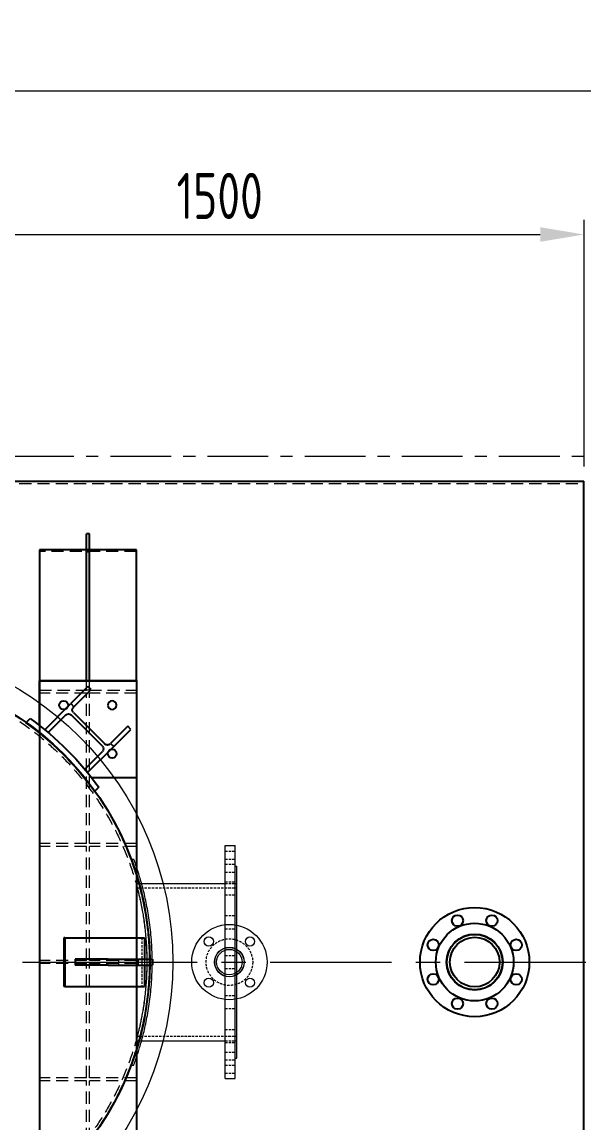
# Model space of a CAD drawing. Header units: millimetres. Extents: x -46397 to 283259, y -8690 to 23983.
# Drawn here: x -40034 to -38877, y -1905 to 361 of the extents above; entities that cross this region are included whole.
import ezdxf

# ---------------------------------------------------------------- set-up
doc = ezdxf.new("R2010")
doc.units = ezdxf.units.MM
for name, pattern in [('CENTER', [2, 1.25, -0.25, 0.25, -0.25]), ('HIDDEN', [0.375, 0.25, -0.125]), ('HIDDENX2', [0.75, 0.5, -0.25])]:
    doc.linetypes.add(name, pattern=pattern)
doc.layers.get('Defpoints').update_dxf_attribs({"lineweight": 0})
for name, color, linetype, lineweight in [('CHUAN NET KHUAT', 4, 'HIDDEN', 0), ('DUONGCHINH', 7, 'Continuous', 25), ('DUONGTAM', 1, 'CENTER', 0), ('PHANTOM 2', 8, 'Continuous', 0)]:
    doc.layers.add(name, color=color, linetype=linetype, lineweight=lineweight)
doc.layers.add('flashshoot', color=7, linetype='Continuous')
doc.styles.add('GHI CHÚ 1', font='isocp_IV25.ttf', dxfattribs={"width": 0.8})
doc.dimstyles.new('1-30SCALE', dxfattribs={"dimtxt": 75, "dimasz": 75, "dimexe": 37.5, "dimexo": 30, "dimgap": 30, "dimtad": 1, "dimtoh": 1, "dimdec": 0, "dimdsep": 46, "dimtxsty": 'GHI CHÚ 1', "dimcen": 0.09, "dimclrd": 256, "dimclre": 256, "dimclrt": 2, "dimadec": 0, "dimazin": 0, "dimtfac": 1, "dimtdec": 0, "dimtofl": 0, "dimtmove": 0, "dimatfit": 3, "dimfxl": 1, "dimlwd": 0, "dimlwe": 0, "dimarcsym": 0})

# ---------------------------------------------------------------- blocks, each defined once
blk = doc.blocks.new('A$Cda035db7')
at = {"layer": 'CHUAN NET KHUAT', "color": 3, "ltscale": 100}
blk.add_line((-985, 0), (-985, 1500), dxfattribs=at)
at = {"layer": 'DUONGCHINH', "color": 2, "ltscale": 10}
for p, q in [((0, 1500), (-990, 1500)), ((-990, 0), (-990, 1500)), ((990, 1500), (0, 1500))]:
    blk.add_line(p, q, dxfattribs=at)
at = {"layer": 'DUONGTAM', "ltscale": 200}
blk.add_line((0, -3546.2), (0, 3546.2), dxfattribs=at)
blk = doc.blocks.new('A$C14a280a6')
at = {"layer": 'DUONGTAM', "color": 5, "lineweight": 0, "ltscale": 100}
blk.add_lwpolyline([(-1041, 3050), (-1041, -3050, 0.282615), (-826.8, -3398.7, 0.238931), (826.8, -3398.7, 0.282615), (1041, -3050), (1041, 3050, 0.282615), (826.8, 3398.7, 0.238931), (-826.8, 3398.7, 0.238931)], format="xyb", dxfattribs=at)
blk = doc.blocks.new('A$Cc76405f5')
at = {"color": 2, "linetype": 'Continuous', "lineweight": 0, "ltscale": 10}
for centre, radius in [((0, 770), 77.5), ((-42.4, 812.4), 9.5), ((42.4, 812.4), 9.5), ((0, 770), 30.5), ((0, 770), 30.1), ((0, 770), 26.2), ((-42.4, 727.6), 9.5), ((42.4, 727.6), 9.5)]:
    blk.add_circle(centre, radius, dxfattribs=at)
at = {"color": 1, "linetype": 'HIDDENX2', "lineweight": 0, "ltscale": 10}
blk.add_circle((0, 770), 48, dxfattribs=at)
blk = doc.blocks.new('A$Cd0a137ae')
at = {"color": 3, "linetype": 'HIDDENX2', "lineweight": 0, "ltscale": 50}
for radius in [605, 600, 600]:
    blk.add_circle((0, 2.3), radius, dxfattribs=at)
at = {"color": 2, "linetype": 'Continuous', "lineweight": 0}
blk.add_arc((0, 2.3), 606, 270, 90, dxfattribs=at)
at = {"layer": 'DUONGCHINH', "color": 2}
blk.add_circle((0, 2.3), 606, dxfattribs=at)
at = {"layer": 'DUONGTAM', "ltscale": 100}
for p, q in [((0, 608.3), (0, -603.7)), ((-606, 2.3), (606, 2.3))]:
    blk.add_line(p, q, dxfattribs=at)
blk = doc.blocks.new('A$C87972526')
at = {"color": 5, "linetype": 'Continuous', "lineweight": 0}
blk.add_circle((0, 2.3), 656, dxfattribs=at)
blk = doc.blocks.new('A$C30386dd9')
at = {"color": 4, "linetype": 'HIDDENX2', "lineweight": 0, "ltscale": 10}
for p, q in [((-50, 592.3), (50, 592.3)), ((-6, 597.9), (6, 597.9)), ((-6, 584.7), (6, 584.7)), ((-6, 583.9), (6, 583.9)), ((-6, 543.9), (6, 543.9)), ((6, -539.2), (-6, -539.2)), ((-50, -587.6), (50, -587.6)), ((6, -579.2), (-6, -579.2)), ((-6, -580.1), (6, -580.1)), ((-6, -593.2), (6, -593.2))]:
    blk.add_line(p, q, dxfattribs=at)
at = {"layer": 'DUONGCHINH', "color": 6, "ltscale": 10}
for p, q in [((-6, 522.8), (-6, 613.9)), ((-6, 613.9), (6, 613.9)), ((6, 522.8), (6, 613.9)), ((-50, 597.9), (-6, 597.9)), ((-50, 496), (-50, 597.9)), ((6, 597.9), (50, 597.9)), ((50, 496), (50, 597.9)), ((-6, 522.8), (-6, 455)), ((6, 522.8), (6, 455)), ((-50, 433.7), (-50, 496)), ((50, 433.7), (50, 496)), ((-6, 455), (6, 455)), ((-50, 433.7), (50, 433.7)), ((-50, 433.7), (-50, 431.3)), ((-50, 431.3), (50, 431.3)), ((50, 433.7), (50, 431.3)), ((-50, -426.6), (50, -426.6)), ((-50, -429), (-50, -426.6)), ((-50, -429), (50, -429)), ((-50, -429), (-50, -491.3)), ((50, -429), (50, -426.6)), ((50, -429), (50, -491.3)), ((-6, -450.3), (6, -450.3)), ((-6, -518.1), (-6, -450.3)), ((6, -518.1), (6, -450.3)), ((-50, -491.3), (-50, -593.2)), ((50, -491.3), (50, -593.2)), ((-6, -518.1), (-6, -609.2)), ((6, -518.1), (6, -609.2)), ((-50, -593.2), (-6, -593.2)), ((-6, -609.2), (6, -609.2)), ((6, -593.2), (50, -593.2))]:
    blk.add_line(p, q, dxfattribs=at)
blk = doc.blocks.new('ksajd jkajkdqwe')
at = {"color": 2, "linetype": 'Continuous', "lineweight": 0, "ltscale": 10}
for p, q in [((5765.7, 0.1), (5765.7, 240.1)), ((5765.7, 240.1), (5786.7, 240.1)), ((5786.7, 0.1), (5786.7, 240.1)), ((5571.4, 212), (5577.8, 212)), ((5786.7, 197.6), (5789.7, 197.6)), ((5789.7, 0.1), (5789.7, 197.6)), ((5582.5, 162), (5587.7, 162)), ((5593.9, 162), (5765.7, 162)), ((5765.7, -239.9), (5765.7, 0.1)), ((5786.7, -239.9), (5786.7, 0.1)), ((5789.7, -197.4), (5789.7, 0.1)), ((5582.5, -161.9), (5587.7, -161.9)), ((5593.9, -161.9), (5765.7, -161.9)), ((5786.7, -197.4), (5789.7, -197.4)), ((5571.4, -211.9), (5577.8, -211.9)), ((5765.7, -239.9), (5786.7, -239.9))]:
    blk.add_line(p, q, dxfattribs=at)
at = {"color": 1, "linetype": 'HIDDENX2', "lineweight": 0, "ltscale": 10}
for p, q in [((5765.7, 228.6), (5786.7, 228.6)), ((5765.7, 212.2), (5786.7, 212.2)), ((5765.7, 201.6), (5786.7, 201.6)), ((5765.7, 185.2), (5786.7, 185.2)), ((5587.7, 162), (5593.9, 162)), ((5587.7, 162), (5593.9, 162)), ((5765.7, 165.6), (5786.7, 165.6)), ((5765.7, 162), (5789.7, 162)), ((5765.7, 162), (5789.7, 162)), ((5585, 152.7), (5789.7, 152.7)), ((5765.7, 138.6), (5786.7, 138.6)), ((5765.7, 95.8), (5786.7, 95.8)), ((5765.7, 68.8), (5786.7, 68.8)), ((5765.7, 13.6), (5786.7, 13.6)), ((5765.7, -13.4), (5786.7, -13.4)), ((5765.7, -68.7), (5786.7, -68.7)), ((5765.7, -95.7), (5786.7, -95.7)), ((5585, -152.6), (5789.7, -152.6)), ((5765.7, -138.5), (5786.7, -138.5)), ((5587.7, -161.9), (5593.9, -161.9)), ((5587.7, -161.9), (5593.9, -161.9)), ((5765.7, -161.9), (5789.7, -161.9)), ((5765.7, -161.9), (5789.7, -161.9)), ((5765.7, -165.5), (5786.7, -165.5)), ((5765.7, -185.1), (5786.7, -185.1)), ((5765.7, -201.4), (5786.7, -201.4)), ((5765.7, -212.1), (5786.7, -212.1)), ((5765.7, -228.4), (5786.7, -228.4))]:
    blk.add_line(p, q, dxfattribs=at)
at = {"color": 2, "linetype": 'Continuous', "lineweight": 0, "ltscale": 10}
for points, knots in [([(5571.4, 212), (5571.4, 212), (5571.5, 211.7), (5572, 210.4), (5572.4, 209.3), (5573.4, 206.6), (5574, 204.9), (5575.5, 200.8), (5576.3, 198.4), (5578.2, 193), (5579.2, 190), (5581.3, 183.3), (5582.5, 179.7), (5584.8, 171.9), (5586, 167.8), (5588.5, 159.1), (5589.7, 154.6), (5592.1, 145.3), (5593.3, 140.3), (5595.7, 129.8), (5596.9, 124.3), (5599.2, 112.7), (5600.3, 106.8), (5602.4, 94.4), (5603.4, 88), (5605.1, 75), (5605.9, 68.3), (5607.3, 54.8), (5607.9, 47.9), (5608.8, 34.2), (5609.2, 27.3), (5609.6, 13.6), (5609.7, 6.8), (5609.7, -6.7), (5609.6, -13.5), (5609.2, -27.2), (5608.8, -34.1), (5607.9, -47.8), (5607.3, -54.7), (5605.9, -68.2), (5605.1, -74.9), (5603.4, -87.9), (5602.4, -94.3), (5600.3, -106.6), (5599.2, -112.6), (5596.9, -124.2), (5595.7, -129.7), (5593.3, -140.2), (5592.1, -145.1), (5589.7, -154.5), (5588.5, -159), (5586, -167.7), (5584.8, -171.8), (5582.5, -179.6), (5581.3, -183.2), (5579.2, -189.9), (5578.2, -192.9), (5576.3, -198.3), (5575.5, -200.7), (5574, -204.8), (5573.4, -206.5), (5572.4, -209.2), (5572, -210.3), (5571.5, -211.6), (5571.4, -211.9), (5571.4, -211.9)], [0, 0, 0, 0, 20.151758, 20.151758, 40.303516, 40.303516, 60.455274, 60.455274, 80.607031, 80.607031, 100.758789, 100.758789, 120.910547, 120.910547, 141.062305, 141.062305, 161.214063, 161.214063, 181.354281, 181.354281, 201.4945, 201.4945, 221.634718, 221.634718, 241.774936, 241.774936, 261.915155, 261.915155, 282.055373, 282.055373, 302.195592, 302.195592, 322.33581, 322.33581, 342.476028, 342.476028, 362.616247, 362.616247, 382.756465, 382.756465, 402.896684, 402.896684, 423.036902, 423.036902, 443.17712, 443.17712, 463.317339, 463.317339, 483.457557, 483.457557, 503.609315, 503.609315, 523.761073, 523.761073, 543.912831, 543.912831, 564.064589, 564.064589, 584.216346, 584.216346, 604.368104, 604.368104, 624.519862, 624.519862, 644.67162, 644.67162, 644.67162, 644.67162]), ([(5577.8, -211.9), (5577.8, -211.9), (5577.9, -211.6), (5578.4, -210.3), (5578.8, -209.2), (5579.8, -206.5), (5580.4, -204.8), (5581.8, -200.7), (5582.6, -198.3), (5584.5, -192.9), (5585.5, -189.9), (5587.6, -183.2), (5588.8, -179.6), (5591.1, -171.8), (5592.3, -167.7), (5594.7, -159), (5595.9, -154.5), (5598.3, -145.1), (5599.5, -140.2), (5601.8, -129.7), (5603, -124.2), (5605.3, -112.6), (5606.4, -106.6), (5608.5, -94.3), (5609.4, -87.9), (5611.2, -74.8), (5612, -68.2), (5613.3, -54.7), (5613.9, -47.8), (5614.8, -34.1), (5615.2, -27.2), (5615.6, -13.5), (5615.7, -6.7), (5615.7, 6.8), (5615.6, 13.6), (5615.2, 27.3), (5614.8, 34.2), (5613.9, 47.9), (5613.3, 54.8), (5612, 68.3), (5611.2, 74.9), (5609.4, 88), (5608.5, 94.4), (5606.4, 106.7), (5605.3, 112.7), (5603, 124.3), (5601.8, 129.8), (5599.5, 140.3), (5598.3, 145.3), (5595.9, 154.6), (5594.7, 159.1), (5592.3, 167.8), (5591.1, 171.9), (5588.8, 179.7), (5587.6, 183.3), (5585.5, 190), (5584.5, 193), (5582.6, 198.5), (5581.8, 200.8), (5580.4, 204.9), (5579.8, 206.6), (5578.8, 209.3), (5578.4, 210.4), (5577.9, 211.7), (5577.8, 212), (5577.8, 212)], [0, 0, 0, 0, 20.147644, 20.147644, 40.295288, 40.295288, 60.442932, 60.442932, 80.590576, 80.590576, 100.73822, 100.73822, 120.885864, 120.885864, 141.033508, 141.033508, 161.181152, 161.181152, 181.317733, 181.317733, 201.454314, 201.454314, 221.590894, 221.590894, 241.727475, 241.727475, 261.864056, 261.864056, 282.000636, 282.000636, 302.137217, 302.137217, 322.273798, 322.273798, 342.410378, 342.410378, 362.546959, 362.546959, 382.68354, 382.68354, 402.82012, 402.82012, 422.956701, 422.956701, 443.093282, 443.093282, 463.229862, 463.229862, 483.366443, 483.366443, 503.514087, 503.514087, 523.661731, 523.661731, 543.809375, 543.809375, 563.957019, 563.957019, 584.104663, 584.104663, 604.252307, 604.252307, 624.399951, 624.399951, 644.547595, 644.547595, 644.547595, 644.547595]), ([(5582.5, 162), (5582.5, 162), (5582.5, 161.8), (5582.8, 160.8), (5583, 160), (5583.6, 157.9), (5584, 156.6), (5584.8, 153.5), (5585.3, 151.7), (5586.3, 147.5), (5586.9, 145.2), (5588.2, 140.1), (5588.8, 137.4), (5590.2, 131.4), (5590.9, 128.3), (5592.3, 121.6), (5593, 118.1), (5594.4, 111), (5595.1, 107.2), (5596.5, 99.1), (5597.2, 94.9), (5598.6, 86.1), (5599.2, 81.5), (5600.4, 72), (5601, 67.2), (5602, 57.2), (5602.5, 52.1), (5603.3, 41.8), (5603.7, 36.5), (5604.2, 26.1), (5604.4, 20.8), (5604.7, 10.4), (5604.7, 5.2), (5604.7, -5.1), (5604.7, -10.3), (5604.4, -20.7), (5604.2, -26), (5603.7, -36.4), (5603.3, -41.7), (5602.5, -52), (5602, -57.1), (5601, -67), (5600.4, -71.9), (5599.2, -81.4), (5598.6, -86), (5597.2, -94.8), (5596.5, -99), (5595.1, -107.1), (5594.4, -110.9), (5593, -118), (5592.3, -121.5), (5590.9, -128.2), (5590.2, -131.3), (5588.8, -137.3), (5588.2, -140), (5586.9, -145.1), (5586.3, -147.4), (5585.3, -151.6), (5584.8, -153.4), (5584, -156.5), (5583.6, -157.8), (5583, -159.9), (5582.8, -160.6), (5582.5, -161.7), (5582.5, -161.9), (5582.5, -161.9)], [0, 0, 0, 0, 15.334895, 15.334895, 30.669791, 30.669791, 46.004686, 46.004686, 61.339582, 61.339582, 76.674477, 76.674477, 92.009372, 92.009372, 107.344268, 107.344268, 122.679163, 122.679163, 138.011115, 138.011115, 153.343068, 153.343068, 168.67502, 168.67502, 184.006972, 184.006972, 199.338924, 199.338924, 214.670877, 214.670877, 230.002829, 230.002829, 245.334781, 245.334781, 260.666733, 260.666733, 275.998686, 275.998686, 291.330638, 291.330638, 306.66259, 306.66259, 321.994542, 321.994542, 337.326495, 337.326495, 352.658447, 352.658447, 367.990399, 367.990399, 383.325294, 383.325294, 398.66019, 398.66019, 413.995085, 413.995085, 429.329981, 429.329981, 444.664876, 444.664876, 459.999771, 459.999771, 475.334667, 475.334667, 490.669562, 490.669562, 490.669562, 490.669562])]:
    blk.add_open_spline(points, degree=3, knots=knots, dxfattribs=at)
blk = doc.blocks.new('SD2-3')
for centre in [(50, 1377.6), (150, 1277.6), (150, 419.4), (50, 319.4)]:
    blk.add_circle(centre, 9)
at = {"layer": 'CHUAN NET KHUAT', "ltscale": 100}
for p, q in [((200, 1693.6), (0, 1693.6)), ((97, 1408.5), (97, 1428.5)), ((103, 1408.5), (103, 1428.5)), ((0, 1408.5), (97, 1408.5)), ((103, 1408.5), (97, 1408.5)), ((103, 1408.5), (200, 1408.5)), ((97, 1402.5), (0, 1402.5)), ((97, 1092.8), (97, 1402.5)), ((200, 1402.5), (103, 1402.5)), ((103, 1092.8), (103, 1402.5)), ((97, 1092.8), (0, 1092.8)), ((200, 1092.8), (103, 1092.8)), ((97, 1086.8), (0, 1086.8)), ((97, 851.5), (97, 1086.8)), ((200, 1086.8), (103, 1086.8)), ((103, 851.5), (103, 1086.8)), ((97, 851.5), (0, 851.5)), ((97, 845.5), (0, 845.5)), ((97, 610.2), (97, 845.5)), ((200, 851.5), (103, 851.5)), ((200, 845.5), (103, 845.5)), ((103, 610.2), (103, 845.5)), ((97, 610.2), (0, 610.2)), ((97, 604.2), (0, 604.2)), ((97, 294.5), (97, 604.2)), ((200, 610.2), (103, 610.2)), ((200, 604.2), (103, 604.2)), ((103, 294.5), (103, 604.2)), ((97, 294.5), (0, 294.5)), ((97, 288.5), (0, 288.5)), ((103, 288.5), (97, 288.5)), ((97, 268.5), (97, 288.5)), ((200, 294.5), (103, 294.5)), ((200, 288.5), (103, 288.5)), ((103, 268.5), (103, 288.5)), ((0, 3.4), (200, 3.4))]:
    blk.add_line(p, q, dxfattribs=at)
at = {"layer": 'DUONGCHINH'}
for p, q in [((97, 1428.5), (97, 1730.2)), ((103, 1730.2), (97, 1730.2)), ((103, 1428.5), (103, 1730.2)), ((0, 1697), (0, 1428.5)), ((97, 1697), (0, 1697)), ((103, 1697), (97, 1697)), ((103, 1692.9), (97, 1692.9)), ((200, 1697), (103, 1697)), ((200, 1428.5), (200, 1697)), ((0, 1428.5), (200, 1428.5)), ((0, 1428.5), (0, 268.5)), ((200, 1428.5), (200, 268.5)), ((200, 268.5), (0, 268.5)), ((0, 268.5), (0, 0)), ((97, -33.2), (97, 268.5)), ((103, -33.2), (103, 268.5)), ((200, 0), (200, 268.5)), ((97, 0), (0, 0)), ((103, 4.1), (97, 4.1)), ((103, 0), (97, 0)), ((200, 0), (103, 0)), ((103, -33.2), (97, -33.2))]:
    blk.add_line(p, q, dxfattribs=at)
blk = doc.blocks.new('*D1615')
at = {"layer": 'Defpoints', "color": 0, "transparency": 16777216}
for p in [(-38877, -76), (-40377, -589, -1.5), (-38877, -584, -1.5)]:
    blk.add_point(p, dxfattribs=at)
at = {"layer": 'PHANTOM 2', "linetype": 'Continuous', "lineweight": 0, "transparency": 16777216}
for p, q in [((-40377, -559), (-40377, -46)), ((-38877, -554), (-38877, -46)), ((-40287, -76), (-38967, -76))]:
    blk.add_line(p, q, dxfattribs=at)
at = {"layer": 'PHANTOM 2', "transparency": 16777216}
for points in [[(-40287, -61), (-40287, -91), (-40377, -76)], [(-38967, -61), (-38967, -91), (-38877, -76)]]:
    blk.add_solid(points, dxfattribs=at)
at = {"layer": 'PHANTOM 2', "color": 2, "transparency": 16777216, "insert": (-39627, 3.4), "char_height": 95, "attachment_point": 5, "style": 'GHI CHÚ 1'}
blk.add_mtext('1500', dxfattribs=at)
blk = doc.blocks.new('sd2-4')
at = {"layer": 'DUONGCHINH', "color": 8}
for p, q in [((0, 0), (0, -200)), ((200, 0), (0, 0)), ((93.6, -18), (100, -11.6)), ((129, -53.3), (93.6, -18)), ((100, -11.6), (135.4, -47)), ((200, -92.1), (200, 0)), ((129.9, -65.5), (65.5, -129.9)), ((135.4, -47), (129, -53.3)), ((129, -53.3), (129.9, -54.2)), ((188.4, -100), (135.4, -47)), ((70.1, -134.5), (134.5, -70.1)), ((145.8, -70.1), (182, -106.4)), ((227.6, -86.5), (219, -77.9)), ((11.6, -100), (18, -93.6)), ((47, -135.4), (11.6, -100)), ((18, -93.6), (53.3, -129)), ((182, -106.4), (188.4, -100)), ((53.3, -129), (47, -135.4)), ((47, -135.4), (100, -188.4)), ((54.2, -129.9), (53.3, -129)), ((106.4, -182), (70.1, -145.8)), ((0, -200), (92.1, -200)), ((100, -188.4), (106.4, -182)), ((77.6, -219.3), (86.2, -227.9))]:
    blk.add_line(p, q, dxfattribs=at)
blk.add_circle((50, -50), 9, dxfattribs=at)
for centre, radius, start, end in [((124.2, -59.9), 8, 315, 45), ((140.1, -75.8), 8, 45, 135), ((578.8, -579.1), 617, 125.6727, 144.3273), ((578.8, -579.1), 605, 125.486, 144.514), ((59.9, -124.2), 8, 225, 315), ((75.8, -140.1), 8, 135, 225)]:
    blk.add_arc(centre, radius, start, end, dxfattribs=at)
blk = doc.blocks.new('*D1612')
at = {"layer": 'Defpoints', "color": 0, "transparency": 16777216}
for p in [(-36830.8, 219.6), (-43923.3, -1574, -1.5), (-36830.8, -1574, -1.5)]:
    blk.add_point(p, dxfattribs=at)
at = {"layer": 'PHANTOM 2', "linetype": 'Continuous', "lineweight": 0, "transparency": 16777216}
for p, q in [((-43923.3, -1544), (-43923.3, 249.6)), ((-36830.8, -1544), (-36830.8, 249.6)), ((-43833.3, 219.6), (-36920.8, 219.6))]:
    blk.add_line(p, q, dxfattribs=at)
at = {"layer": 'PHANTOM 2', "transparency": 16777216}
for points in [[(-43833.3, 234.6), (-43833.3, 204.6), (-43923.3, 219.6)], [(-36920.8, 234.6), (-36920.8, 204.6), (-36830.8, 219.6)]]:
    blk.add_solid(points, dxfattribs=at)
at = {"layer": 'PHANTOM 2', "color": 2, "transparency": 16777216, "insert": (-40377, 299.1), "char_height": 95, "attachment_point": 5, "style": 'GHI CHÚ 1'}
blk.add_mtext('7092', dxfattribs=at)

msp = doc.modelspace()

# ---------------------------------------------------------------- linework, layer by layer
at = {"layer": 'flashshoot'}
for centre, radius in [((-39102.05, -1574, -1.5), 112.5), ((-39102.05, -1574, -1.5), 80), ((-39137.44, -1488.54, -1.5), 11.5), ((-39066.65, -1488.54, -1.5), 11.5), ((-39102.05, -1574, -1.5), 57.7), ((-39102.05, -1574, -1.5), 57.15), ((-39187.5, -1538.6, -1.5), 11.5), ((-39102.05, -1574, -1.5), 51.13), ((-39016.59, -1538.6, -1.5), 11.5), ((-39187.5, -1609.4, -1.5), 11.5), ((-39016.59, -1609.4, -1.5), 11.5), ((-39137.44, -1659.46, -1.5), 11.5), ((-39066.65, -1659.46, -1.5), 11.5)]:
    msp.add_circle(centre, radius, dxfattribs=at)

# ---------------------------------------------------------------- block references
for name, p in [('SD2-3', (-39998.21, -2422.5, -1.5)), ('A$C87972526', (-40379.38, -1576.33, -1.5)), ('A$Cd0a137ae', (-40377.05, -1576.33, -1.5)), ('ksajd jkajkdqwe', (-45381.71, -1574.05, -1.5))]:
    msp.add_blockref(name, p)
at = {"xscale": -1}
msp.add_blockref('sd2-4', (-39798.21, -994.88, -1.5), dxfattribs=at)
at = {"rotation": 270}
msp.add_blockref('A$C30386dd9', (-40379.38, -1574, -1.5), dxfattribs=at)
at = {"layer": 'flashshoot', "rotation": 270}
for name in ['A$C14a280a6', 'A$Cda035db7', 'A$Cc76405f5']:
    msp.add_blockref(name, (-40377.05, -1574, -1.5), dxfattribs=at)

# ---------------------------------------------------------------- dimensions: what is measured, and where the dimension line sits
at = {"layer": 'PHANTOM 2'}
for base, p1, p2, picture, middle in [((-36830.82, 219.56), (-43923.27, -1574, -1.5), (-36830.82, -1574, -1.5), '*D1612', (-40377.05, 299.1)), ((-38877.05, -75.98), (-40377.05, -589, -1.5), (-38877.05, -584, -1.5), '*D1615', (-39627.05, 3.38))]:
    dim = msp.add_linear_dim(base=base, p1=p1, p2=p2, dimstyle='1-30SCALE', override={"dimtxt": 95, "dimasz": 90, "dimexe": 30, "dimtmove": 1}, dxfattribs=at)
    dim.commit()
    dim.dimension.update_dxf_attribs({"geometry": picture, "text_midpoint": middle})

doc.saveas('drawing.dxf')
